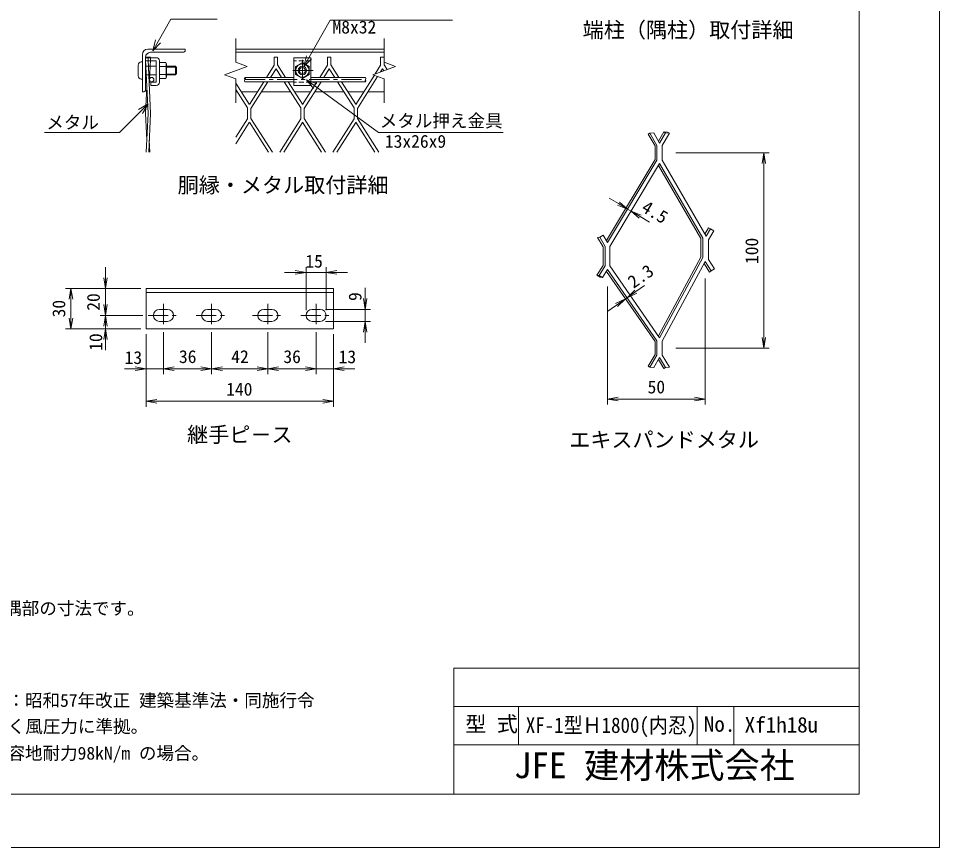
# Model space of a CAD drawing. Units: millimetres, scale not verified, with parts at other scales. Extents: x -4200 to 4200, y -2970 to 2970.
# Drawn here: x 760 to 4200, y -2970 to 126 of the extents above; entities that cross this region are included whole.
import ezdxf
from ezdxf.enums import TextEntityAlignment as Align

# ---------------------------------------------------------------- set-up
doc = ezdxf.new("R2010")
doc.units = ezdxf.units.MM
doc.header["$LTSCALE"] = 15
doc.linetypes.add('CHAIN1', pattern=[8, 5, -1, 1, -1])
doc.linetypes.add('DASHED1', pattern=[1.8, 1.2, -0.6])
for name, color, linetype, lineweight in [('0-0_1', 7, 'Continuous', 9), ('0-2_D-STR-DIM', 7, 'Continuous', 9), ('0-3_0', 7, 'Continuous', 9), ('0-4_D-STR3', 3, 'Continuous', 9), ('0-5_D-BMK', 2, 'CHAIN1', 9), ('0-6_D-STR-TXT', 7, 'Continuous', 9), ('0-7_D-STR1', 1, 'Continuous', 9), ('0-B_D-STR2', 7, 'Continuous', 9), ('0-C_D-TTL', 2, 'Continuous', 9), ('0-D_4筋', 1, 'Continuous', 9), ('0-E_WAKU', 7, 'Continuous', 9)]:
    doc.layers.add(name, color=color, linetype=linetype, lineweight=lineweight)
doc.layers.add('0-1_D-TTL-TXT', color=7, linetype='Continuous')
doc.styles.add('ＭＳ ゴシック', font='')
doc.styles.get('ＭＳ ゴシック').set_extended_font_data('MS Gothic')

# ---------------------------------------------------------------- blocks, each defined once
blk = doc.blocks.new('_Open')
at = {"layer": '0-3_0'}
blk.add_line((-15, 2.5), (0, 0), dxfattribs=at)
blk.add_lwpolyline([(-15, -2.5), (0, 0), (-15, 0)], dxfattribs=at)
blk = doc.blocks.new('MLeader20')
at = {"layer": '0-3_0'}
blk.add_line((1261.65, 5.2), (1281.65, 39.84), dxfattribs=at)
for points in [[(1281.65, 39.84), (1329.36, 122.48), (1495.11, 122.48), (1502.31, 122.48)], [(1290.93, 34.48), (1261.65, 5.2), (1272.36, 45.2)]]:
    blk.add_lwpolyline(points, dxfattribs=at)
blk = doc.blocks.new('MLeader21')
at = {"layer": '0-3_0'}
blk.add_line((1244.56, -193.2), (1216.28, -221.48), dxfattribs=at)
for points in [[(1208.7, -213.9), (1244.56, -193.2), (1223.86, -229.06)], [(1216.28, -221.48), (1138.03, -299.73), (864.54, -299.73), (857.34, -299.73)]]:
    blk.add_lwpolyline(points, dxfattribs=at)
blk = doc.blocks.new('MLeader22')
at = {"layer": '0-6_D-STR-TXT'}
blk.add_line((1836.01, -103.66), (1868.3, -127.27), dxfattribs=at)
for points in [[(1861.98, -135.92), (1836.01, -103.66), (1874.63, -118.62)], [(1868.3, -127.27), (2104.57, -300.01), (2563.17, -300.01), (2570.37, -300.01)]]:
    blk.add_lwpolyline(points, dxfattribs=at)
blk = doc.blocks.new('MLeader23')
at = {"layer": '0-3_0'}
blk.add_line((1825.7, -54.31), (1845.57, -19.59), dxfattribs=at)
for points in [[(1845.57, -19.59), (1924.66, 118.65), (2374.43, 118.65), (2381.63, 118.65)], [(1854.87, -24.91), (1825.7, -54.31), (1836.26, -14.27)]]:
    blk.add_lwpolyline(points, dxfattribs=at)

msp = doc.modelspace()

# ---------------------------------------------------------------- linework, layer by layer
at = {"layer": '0-0_1'}
for p, q in [((1715.1, -18.99), (1715.1, -49.44)), ((1715.1, -18.99), (1727.9, -18.99)), ((1727.9, -18.99), (1727.9, -47.48)), ((1913.9, -18.99), (1913.9, -49.44)), ((1913.9, -18.99), (1926.7, -18.99)), ((1926.7, -18.99), (1926.7, -47.48)), ((2112.7, -18.99), (2112.7, -49.44)), ((2112.7, -18.99), (2125.5, -18.99)), ((2125.5, -18.99), (2125.5, -47.48)), ((1715.1, -49.44), (1686.34, -94.99)), ((1722.13, -62.25), (1701.45, -94.99)), ((1742.81, -94.99), (1722.13, -62.25)), ((1757.92, -94.99), (1727.9, -47.48)), ((1913.9, -49.44), (1885.14, -94.99)), ((1920.93, -62.25), (1900.25, -94.99)), ((1941.61, -94.99), (1920.93, -62.25)), ((1956.72, -94.99), (1926.7, -47.48)), ((2112.7, -49.44), (2092.86, -80.87)), ((2119.73, -62.25), (2112.48, -73.73)), ((2124.27, -69.44), (2119.73, -62.25)), ((2136.55, -64.97), (2125.5, -47.48)), ((2089.25, -86.58), (2020.27, -195.81)), ((2101.54, -91.05), (2026.1, -210.5)), ((1622.1, -194.68), (1572.3, -115.85)), ((1676.24, -110.99), (1622.67, -195.81)), ((1691.35, -110.99), (1628.5, -210.5)), ((1814.5, -208.47), (1752.92, -110.99)), ((1820.9, -194.68), (1768.03, -110.99)), ((1875.04, -110.99), (1821.47, -195.81)), ((1890.15, -110.99), (1827.3, -210.5)), ((2013.3, -208.47), (1951.72, -110.99)), ((2019.7, -194.68), (1966.83, -110.99)), ((1615.7, -208.47), (1572.3, -139.77)), ((1615.7, -208.47), (1615.7, -249.51)), ((1628.5, -210.5), (1628.5, -247.48)), ((1814.5, -208.47), (1814.5, -249.51)), ((1827.3, -210.5), (1827.3, -247.48)), ((2013.3, -208.47), (2013.3, -249.51)), ((2026.1, -210.5), (2026.1, -247.48)), ((1572.3, -318.21), (1615.7, -249.51)), ((1572.3, -342.12), (1622.1, -263.3)), ((1622.67, -262.16), (1693.49, -374.25)), ((1628.5, -247.48), (1708.6, -374.25)), ((1735.69, -374.25), (1814.5, -249.51)), ((1750.8, -374.25), (1820.9, -263.3)), ((1821.47, -262.16), (1892.29, -374.25)), ((1827.3, -247.48), (1907.4, -374.25)), ((1934.49, -374.25), (2013.3, -249.51)), ((1949.6, -374.25), (2019.7, -263.3)), ((2020.27, -262.16), (2091.09, -374.25)), ((2026.1, -247.48), (2106.2, -374.25))]:
    msp.add_line(p, q, dxfattribs=at)
at = {"layer": '0-2_D-STR-DIM'}
for p, q in [((1572.3, 51.01), (1572.3, -38.2)), ((2125.5, 51.01), (2125.5, -38.2)), ((1530.01, -84.38), (1614.59, -53.6)), ((1614.59, -53.6), (1572.3, -38.2)), ((1572.3, -99.77), (1530.01, -84.38)), ((1572.3, -99.77), (1572.3, -188.99)), ((2125.5, -99.77), (2125.5, -188.99)), ((3214.73, -375.99), (3563.94, -375.99)), ((3543.94, -415.99), (3543.94, -1065.42)), ((3000.95, -565.59), (2966.66, -544.99)), ((3035.24, -586.19), (3047.97, -593.83)), ((3082.26, -614.43), (3116.54, -635.03)), ((1085.22, -843.05), (1085.22, -803.05)), ((1794.15, -822.62), (1754.15, -822.62)), ((1834.15, -963.05), (1834.15, -802.62)), ((1834.15, -822.62), (1909.15, -822.62)), ((1909.15, -963.05), (1909.15, -802.62)), ((1949.15, -822.62), (1989.15, -822.62)), ((3324.63, -845.74), (3324.63, -1315.47)), ((1216.65, -883.05), (936.1, -883.05)), ((1216.65, -883.05), (1065.22, -883.05)), ((1085.22, -883.05), (1085.22, -983.05)), ((2055.12, -920.55), (2055.12, -880.55)), ((2960.12, -875.11), (2960.12, -1315.47)), ((3065.94, -894.5), (3098.81, -871.71)), ((956.1, -923.05), (956.1, -993.05)), ((1085.22, -943.05), (1085.22, -903.05)), ((3026.96, -921.52), (3033.06, -917.29)), ((1906.65, -960.55), (2075.12, -960.55)), ((2055.12, -960.55), (2055.12, -1005.55)), ((2994.09, -944.31), (2961.22, -967.11)), ((1224.15, -983.05), (1065.22, -983.05)), ((1224.15, -983.05), (1065.22, -983.05)), ((1085.22, -983.05), (1085.22, -1033.05)), ((1085.22, -1023.05), (1085.22, -1063.05)), ((1906.65, -1005.55), (2075.12, -1005.55)), ((1216.65, -1033.05), (936.1, -1033.05)), ((1216.65, -1033.05), (1065.22, -1033.05)), ((1236.65, -1053.05), (1236.65, -1202.22)), ((1236.65, -1053.05), (1236.65, -1323.89)), ((1301.65, -1045.55), (1301.65, -1202.22)), ((1301.65, -1045.55), (1301.65, -1202.22)), ((1481.65, -1045.55), (1481.65, -1202.22)), ((1481.65, -1045.55), (1481.65, -1202.22)), ((1691.65, -1045.55), (1691.65, -1202.22)), ((1691.65, -1045.55), (1691.65, -1202.22)), ((1871.65, -1045.55), (1871.65, -1202.22)), ((1871.65, -1045.55), (1871.65, -1202.22)), ((1936.65, -1053.05), (1936.65, -1202.22)), ((1936.65, -1053.05), (1936.65, -1323.89)), ((2055.12, -1045.55), (2055.12, -1085.55)), ((1085.22, -1073.05), (1085.22, -1113.05)), ((3214.73, -1105.42), (3563.94, -1105.42)), ((1196.65, -1182.22), (1156.65, -1182.22)), ((1236.65, -1182.22), (1301.65, -1182.22)), ((1341.65, -1182.22), (1381.65, -1182.22)), ((1341.65, -1182.22), (1441.65, -1182.22)), ((1521.65, -1182.22), (1651.65, -1182.22)), ((1731.65, -1182.22), (1831.65, -1182.22)), ((1831.65, -1182.22), (1791.65, -1182.22)), ((1871.65, -1182.22), (1936.65, -1182.22)), ((1976.65, -1182.22), (2016.65, -1182.22)), ((1276.65, -1303.89), (1896.65, -1303.89)), ((3000.12, -1295.47), (3284.63, -1295.47))]:
    msp.add_line(p, q, dxfattribs=at)
msp.add_lwpolyline([(2125.5, -99.77), (2083.22, -84.38), (2167.79, -53.6), (2125.5, -38.2)], dxfattribs=at)
at = {"layer": '0-3_0', "color": 4}
msp.add_line((1235, -18.99), (1253.4, -18.99), dxfattribs=at)
at = {"layer": '0-3_0', "color": 3}
for p, q in [((1235, -28.99), (1235.46, -18.99)), ((1235, -28.99), (1244.2, -228.99)), ((1244.2, -28.99), (1244.66, -18.99)), ((1244.2, -28.99), (1253.4, -228.99)), ((1253.4, -28.99), (1248.8, -128.99)), ((1253.4, -28.99), (1252.94, -18.99)), ((1239.6, -128.99), (1235, -228.99)), ((1239.6, -328.99), (1235, -228.99)), ((1237.52, -374.25), (1244.2, -228.99)), ((1246.72, -374.25), (1253.4, -228.99)), ((1250.88, -374.25), (1248.8, -328.99))]:
    msp.add_line(p, q, dxfattribs=at)
msp.add_circle((1258, -102.78), 8, dxfattribs=at)
at = {"layer": '0-3_0'}
for centre, start, end in [((1611.19, -98.99), 141.28128, 218.71872), ((1611.19, -106.99), 141.28128, 218.71872), ((1601.21, -98.99), 321.28128, 38.71872), ((2060.84, -106.99), 141.28128, 218.71872), ((2050.86, -98.99), 321.28128, 38.71872), ((2050.86, -106.99), 321.28128, 38.71872)]:
    msp.add_arc(centre, 6.39, start, end, dxfattribs=at)
at = {"layer": '0-4_D-STR3'}
for p, q in [((1275, -20.99), (1235, -20.99)), ((1235, -20.99), (1235, -32.99)), ((1273, -32.99), (1235, -32.99)), ((1287, -112.99), (1287, -32.99)), ((1788.45, -124.99), (1788.45, -20.99)), ((1207, -88.99), (1207, -48.99)), ((1219, -36.99), (1223, -36.99)), ((1275, -52.99), (1235, -52.99)), ((1275, -110.99), (1275, -34.99)), ((1287, -38.96), (1310.1, -38.96)), ((1287, -38.96), (1287, -99.01)), ((1287, -53.98), (1310.1, -53.98)), ((1310.1, -38.96), (1313, -43.99)), ((1313, -43.99), (1313, -93.99)), ((1313, -52.99), (1346.2, -52.99)), ((1313, -55.99), (1349.2, -55.99)), ((1351, -80.19), (1351, -57.79)), ((1820.45, -38.96), (1794.45, -53.98)), ((1794.45, -53.98), (1794.45, -84)), ((1846.45, -53.98), (1820.45, -38.96)), ((1846.45, -84), (1846.45, -53.98)), ((1219, -100.99), (1223, -100.99)), ((1275, -84.99), (1235, -84.99)), ((1287, -84), (1310.1, -84)), ((1287, -99.01), (1310.1, -99.01)), ((1310.1, -99.01), (1313, -93.99)), ((1313, -81.99), (1349.2, -81.99)), ((1313, -84.99), (1346.2, -84.99)), ((1346.2, -84.99), (1351, -80.19)), ((1794.45, -84), (1820.45, -99.01)), ((1820.45, -99.01), (1846.45, -84)), ((1273, -112.99), (1255, -112.99)), ((1255, -112.99), (1255, -124.99)), ((1275, -124.99), (1255, -124.99)), ((1852.45, -124.99), (1788.45, -124.99)), ((1236.65, -883.05), (1936.65, -883.05)), ((1236.65, -883.05), (1236.65, -1033.05)), ((1936.65, -883.05), (1936.65, -1033.05)), ((1236.65, -898.05), (1936.65, -898.05)), ((1286.65, -960.55), (1316.65, -960.55)), ((1466.65, -960.55), (1496.65, -960.55)), ((1676.65, -960.55), (1706.65, -960.55)), ((1856.65, -960.55), (1886.65, -960.55)), ((1286.65, -1005.55), (1316.65, -1005.55)), ((1466.65, -1005.55), (1496.65, -1005.55)), ((1676.65, -1005.55), (1706.65, -1005.55)), ((1856.65, -1005.55), (1886.65, -1005.55)), ((1236.65, -1033.05), (1936.65, -1033.05))]:
    msp.add_line(p, q, dxfattribs=at)
at = {"layer": '0-4_D-STR3', "linetype": 'DASHED1'}
for p, q in [((1852.45, -32.99), (1788.45, -32.99)), ((1852.45, -112.99), (1788.45, -112.99))]:
    msp.add_line(p, q, dxfattribs=at)
at = {"layer": '0-4_D-STR3'}
for points in [[(1852.45, -124.99), (1852.45, -20.99), (1788.45, -20.99)], [(1346.2, -84.99), (1346.2, -52.99), (1351, -57.79)]]:
    msp.add_lwpolyline(points, dxfattribs=at)
for radius in [25, 16, 11.2]:
    msp.add_circle((1820.45, -68.99), radius, dxfattribs=at)
for centre, radius, start, end in [((1273, -34.99), 2, 360, 90), ((1275, -32.99), 12, 360, 90), ((1219, -48.99), 12, 90, 180), ((1299.13, -46.47), 13.29, 325.61584, 34.38415), ((1262.74, -68.99), 49.68, 342.4121, 17.5879), ((1219, -88.99), 12, 180, 270), ((1299.13, -91.5), 13.29, 325.61586, 34.38414), ((1273, -110.99), 2, 270, 360), ((1275, -112.99), 12, 270, 360), ((1286.65, -983.05), 22.5, 90, 270), ((1316.65, -983.05), 22.5, 270, 90), ((1466.65, -983.05), 22.5, 90, 270), ((1496.65, -983.05), 22.5, 270, 90), ((1676.65, -983.05), 22.5, 90, 270), ((1706.65, -983.05), 22.5, 270, 90), ((1856.65, -983.05), 22.5, 90, 270), ((1886.65, -983.05), 22.5, 270, 90)]:
    msp.add_arc(centre, radius, start, end, dxfattribs=at)
at = {"layer": '0-5_D-BMK'}
for p, q in [((1820.45, -28.99), (1820.45, -108.99)), ((1860.45, -68.99), (1780.45, -68.99)), ((1301.65, -940.55), (1301.65, -1025.55)), ((1481.65, -940.55), (1481.65, -1025.55)), ((1691.65, -940.55), (1691.65, -1025.55)), ((1871.65, -940.55), (1871.65, -1025.55)), ((1244.15, -983.05), (1359.15, -983.05)), ((1424.15, -983.05), (1539.15, -983.05)), ((1634.15, -983.05), (1749.15, -983.05)), ((1814.15, -983.05), (1929.15, -983.05))]:
    msp.add_line(p, q, dxfattribs=at)
at = {"layer": '0-7_D-STR1'}
for p, q in [((1572.3, 11.01), (2125.5, 11.01)), ((1223, -8.99), (1223, -148.99)), ((1235, -140.99), (1235, -18.99)), ((1253, -0.99), (1375, -0.99)), ((1572.3, -0.99), (2125.5, -0.99)), ((1227, -148.99), (1223, -148.99)), ((1578.12, -148.99), (1572.3, -148.99)), ((1652.24, -148.99), (1593.24, -148.99)), ((1776.92, -148.99), (1667.35, -148.99)), ((1851.04, -148.99), (1792.04, -148.99)), ((1975.72, -148.99), (1866.15, -148.99)), ((2049.84, -148.99), (1990.84, -148.99)), ((2125.5, -148.99), (2064.95, -148.99))]:
    msp.add_line(p, q, dxfattribs=at)
msp.add_lwpolyline([(1243, 11.01), (1383, 11.01), (1383, 7.01)], dxfattribs=at)
for centre, radius, start, end in [((1243, -8.99), 20, 90, 179.99957), ((1375, 7.01), 8, 270, 0), ((1253, -18.99), 18, 90, 179.99954), ((1227, -140.99), 8, 270, 0)]:
    msp.add_arc(centre, radius, start, end, dxfattribs=at)
at = {"layer": '0-B_D-STR2'}
for p, q in [((3118.64, -303.08), (3112.22, -306.8)), ((3137.44, -350.45), (3112.22, -306.8)), ((3132.98, -301.49), (3118.64, -303.08)), ((3132.98, -301.49), (3118.64, -303.08)), ((3144.87, -348.46), (3118.64, -303.08)), ((3144.87, -348.46), (3118.64, -303.08)), ((3132.98, -301.49), (3154.8, -339.68)), ((3132.98, -301.49), (3154.8, -339.68)), ((3176.61, -301.49), (3154.8, -339.68)), ((3176.61, -301.49), (3154.8, -339.68)), ((3164.73, -348.46), (3190.95, -303.08)), ((3164.73, -348.46), (3190.95, -303.08)), ((3170.17, -297.81), (3184.5, -299.4)), ((3176.61, -301.49), (3190.95, -303.08)), ((3176.61, -301.49), (3190.95, -303.08)), ((3190.95, -303.08), (3184.5, -299.4)), ((3137.44, -401.65), (3137.44, -350.45)), ((3144.87, -404.29), (3144.87, -348.46)), ((3144.87, -403.71), (3144.87, -348.46)), ((3164.73, -403.52), (3164.73, -348.46)), ((3164.73, -404.29), (3164.73, -348.46)), ((3137.44, -401.66), (2955.77, -704.06)), ((3144.87, -403.71), (2960.03, -711.38)), ((3164.73, -403.52), (3328.35, -686.93)), ((3154.8, -416.01), (2968.88, -725.48)), ((3150.43, -423.29), (3308.07, -696.34)), ((3154.8, -416.01), (3315.5, -694.35)), ((2944.13, -684.07), (2931.3, -691.54)), ((2960.03, -711.38), (2944.13, -684.07)), ((3323.99, -679.67), (3337.84, -655.89)), ((3337.32, -701.03), (3357.09, -667.1)), ((3344.25, -659.62), (3337.84, -655.89)), ((2943.64, -727.49), (2923.22, -692.43)), ((2931.3, -691.54), (2923.23, -692.43)), ((2951.06, -725.48), (2931.3, -691.54)), ((3308.07, -696.34), (3308.07, -765.66)), ((3315.5, -694.35), (3315.5, -767.53)), ((3337.32, -701.03), (3337.32, -774.21)), ((2943.64, -727.49), (2943.64, -796.5)), ((2951.06, -725.48), (2951.06, -798.66)), ((2968.88, -725.48), (2968.88, -798.66)), ((3308.07, -765.66), (3150.05, -1059.96)), ((3315.5, -767.53), (3154.8, -1066.81)), ((3324.63, -781.91), (3164.73, -1079.7)), ((3320.6, -789.41), (3340.84, -821.23)), ((3337.32, -774.21), (3359.63, -809.28)), ((2943.64, -796.5), (2920.59, -832.73)), ((2951.06, -798.66), (2928.75, -833.72)), ((2960.12, -812.08), (2941.28, -841.69)), ((2955.8, -818.88), (3137.44, -1080.87)), ((2960.12, -812.08), (3144.87, -1078.54)), ((2968.88, -798.66), (3154.8, -1066.81)), ((3340.84, -821.23), (3347.1, -817.25)), ((2933.12, -840.7), (2920.59, -832.73)), ((2941.28, -841.69), (2933.12, -840.7)), ((3137.44, -1080.87), (3137.44, -1129.15)), ((3144.87, -1078.54), (3144.87, -1131.14)), ((3164.73, -1079.7), (3164.73, -1131.14)), ((3137.44, -1129.15), (3112.22, -1172.8)), ((3144.87, -1131.14), (3118.64, -1176.51)), ((3164.73, -1131.14), (3190.95, -1176.51)), ((3132.98, -1178.11), (3154.8, -1139.91)), ((3176.61, -1178.11), (3154.8, -1139.91)), ((3118.64, -1176.51), (3112.22, -1172.8)), ((3132.98, -1178.11), (3118.64, -1176.51)), ((3176.61, -1178.11), (3190.95, -1176.51))]:
    msp.add_line(p, q, dxfattribs=at)
for points in [[(3176.61, -301.49), (3170.17, -297.81), (3150.52, -332.2)], [(3328.35, -686.93), (3344.25, -659.62), (3357.09, -667.1)], [(3324.63, -781.91), (3347.1, -817.25), (3359.63, -809.28)], [(2941.28, -841.69), (2928.75, -833.72), (2920.59, -832.73)], [(3176.61, -1178.11), (3170.17, -1181.79), (3150.52, -1147.4)]]:
    msp.add_lwpolyline(points, dxfattribs=at)
at = {"layer": '0-C_D-TTL', "color": 7}
msp.add_lwpolyline([(-4199.79, -2969.94), (4200.21, -2969.94), (4200.21, 2970.06), (-4199.79, 2970.06)], close=True, dxfattribs=at)
at = {"layer": '0-C_D-TTL'}
msp.add_lwpolyline([(-3899.79, 2770.06), (3900.21, 2770.06), (3900.21, -2769.94), (-3899.79, -2769.94)], close=True, dxfattribs=at)
at = {"layer": '0-D_4筋'}
for p, q in [((1606.2, -94.99), (1788.45, -94.99)), ((1852.45, -94.99), (2055.85, -94.99)), ((1606.2, -110.99), (1788.45, -110.99)), ((1852.45, -110.99), (2055.85, -110.99))]:
    msp.add_line(p, q, dxfattribs=at)
at = {"layer": '0-D_4筋', "color": 2, "linetype": 'CHAIN1'}
msp.add_line((1606.2, -102.99), (2055.85, -102.99), dxfattribs=at)
at = {"layer": '0-E_WAKU'}
for p, q in [((2385.77, -2299.87), (3900.21, -2299.87)), ((2385.77, -2769.94), (2385.77, -2299.87)), ((2385.77, -2443.12), (3900.21, -2443.12)), ((2627.94, -2586.37), (2627.94, -2443.12)), ((3295.4, -2586.37), (3295.4, -2443.12)), ((3431.49, -2586.37), (3431.49, -2443.12)), ((2385.77, -2586.37), (3900.21, -2586.37))]:
    msp.add_line(p, q, dxfattribs=at)

# ---------------------------------------------------------------- block references
at = {"layer": '0-2_D-STR-DIM', "xscale": 2.666667, "yscale": 2.666667}
for p, rotation in [((3543.94, -375.99), 90), ((3035.24, -586.19), 329.00363), ((3047.97, -593.83), 149.00363), ((1909.15, -822.62), 180), ((1085.22, -883.05), 270), ((956.1, -883.05), 90), ((3033.06, -917.29), 214.73502), ((2055.12, -960.55), 270), ((3026.96, -921.52), 34.73502), ((1085.22, -983.05), 270), ((956.1, -1033.05), 270), ((1085.22, -983.05), 90), ((2055.12, -1005.55), 90), ((1085.22, -1033.05), 90), ((3543.94, -1105.42), 270), ((1301.65, -1182.22), 180), ((1301.65, -1182.22), 180), ((1481.65, -1182.22), 180), ((1691.65, -1182.22), 180), ((1936.65, -1182.22), 180), ((1236.65, -1303.89), 180), ((2960.12, -1295.47), 180)]:
    msp.add_blockref('_Open', p, dxfattribs=dict(at, rotation=rotation))
for p in [(1834.15, -822.62), (1236.65, -1182.22), (1481.65, -1182.22), (1691.65, -1182.22), (1871.65, -1182.22), (1871.65, -1182.22), (1936.65, -1303.89), (3324.63, -1295.47)]:
    msp.add_blockref('_Open', p, dxfattribs=at)
at = {"layer": '0-3_0'}
for name in ['MLeader20', 'MLeader23', 'MLeader21']:
    msp.add_blockref(name, (0, 0), dxfattribs=at)
at = {"layer": '0-6_D-STR-TXT'}
msp.add_blockref('MLeader22', (0, 0), dxfattribs=at)

# ---------------------------------------------------------------- texts
at = {"layer": '0-1_D-TTL-TXT', "style": 'ＭＳ ゴシック'}
for s, height, p in [('端柱（隅柱）取付詳細', 57.73, (2867.34, 36.62)), ('胴縁・メタル取付詳細', 57.73, (1354.79, -542.76)), ('継手ピ－ス', 57.73, (1389.9, -1474.48)), ('エキスパンドメタル', 57.73, (2817.15, -1493.4)), ('〔\u3000〕は出隅部、入隅部の寸法です。', 48.06, (116.94, -2115.18)), ('（設計条件）風荷重：昭和57年改正 建築基準法・同施行令', 48.06, (128.96, -2458.9)), ('型 式', 57.73, (2428.52, -2554.96)), (' に基づく風圧力に準拠。', 48.06, (490.65, -2555.93)), ('No.', 57.73, (3319.75, -2554.96)), ('Xf1h18u', 57.73, (3472.07, -2557.72)), ('（基礎条件）長期許容地耐力98kN/m の場合。', 48.06, (128.96, -2655.93)), ('JFE 建材株式会社', 96.22, (2610.41, -2739.74))]:
    msp.add_text(s, height=height, dxfattribs=at).set_placement(p, align=Align.BOTTOM_LEFT)
at = {"layer": '0-1_D-TTL-TXT', "style": 'ＭＳ ゴシック', "width": 0.9}
msp.add_text('XF-1型Ｈ1800(内忍)', height=57.73, dxfattribs=at).set_placement((2654.89, -2559.26), align=Align.BOTTOM_LEFT)
at = {"layer": '0-2_D-STR-DIM', "style": 'ＭＳ ゴシック'}
for s, rotation, p in [('4.5', 329.004, (3075.5, -605.05)), ('100', 90, (3537.19, -791.35)), ('2.3', 34.735, (3065.18, -896.27)), ('30', 90, (949.35, -990.67)), ('20', 90, (1078.48, -965.8)), ('9', 90, (2055.73, -929.24)), ('10', 90, (1087.33, -1115.43))]:
    msp.add_text(s, height=48.06, rotation=rotation, dxfattribs=at).set_placement(p, align=Align.BOTTOM_LEFT)
for s, p in [('15', (1831.74, -819.19)), ('13', (1156.56, -1179.01)), ('36', (1359.55, -1175.47)), ('42', (1554.92, -1175.47)), ('36', (1749.55, -1175.47)), ('13', (1955.86, -1175.96)), ('140', (1536, -1297.14)), ('50', (3109.75, -1288.72))]:
    msp.add_text(s, height=48.06, dxfattribs=at).set_placement(p, align=Align.BOTTOM_LEFT)
at = {"layer": '0-6_D-STR-TXT', "style": 'ＭＳ ゴシック'}
for s, p in [('M8x32', (1933.02, 54.88)), ('メタル', (864.11, -301.05)), ('メタル押え金具', (2109.5, -295.04)), ('13x26x9', (2128.69, -371.68))]:
    msp.add_text(s, height=48.06, dxfattribs=at).set_placement(p, align=Align.BOTTOM_LEFT)

doc.saveas('drawing.dxf')
